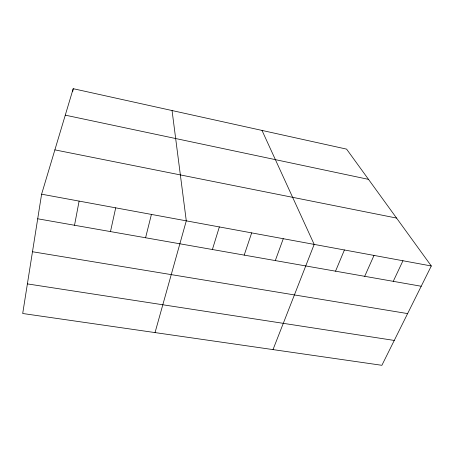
<?xml version="1.0" encoding="UTF-8"?>
<svg xmlns="http://www.w3.org/2000/svg" width="454" height="454" viewBox="0 0 454 454"><rect width="100%" height="100%" fill="white"/><g stroke="black" fill="none" stroke-linecap="round" stroke-linejoin="round"><path stroke-width="0.68" d="M41.603 194.193L22.7 313.498L381.888 365.305L431.3 265.976L346.584 149.122L73.207 88.695L41.603 194.193L431.3 265.976M72.748 91.396L73.207 88.695M74.53 225.263L79.104 201.099M110.481 231.585L115.702 207.841M145.581 237.76L151.42 214.419M155.035 332.589L186.288 220.843L172.055 110.543M212.393 249.518L219.35 226.932M244.201 255.114L251.675 232.885M275.311 260.585L283.273 238.708M273.013 349.603L314.179 244.4L262.003 130.429M335.54 271.18L344.416 249.972M364.704 276.31L374 255.42M393.255 281.332L402.953 260.755M27.388 283.898L394.259 340.438M32.484 251.743L407.613 313.589M37.705 218.783L421.21 286.253M54.877 149.871L396.569 218.068M65.28 115.157L368.506 179.364"/></g></svg>
